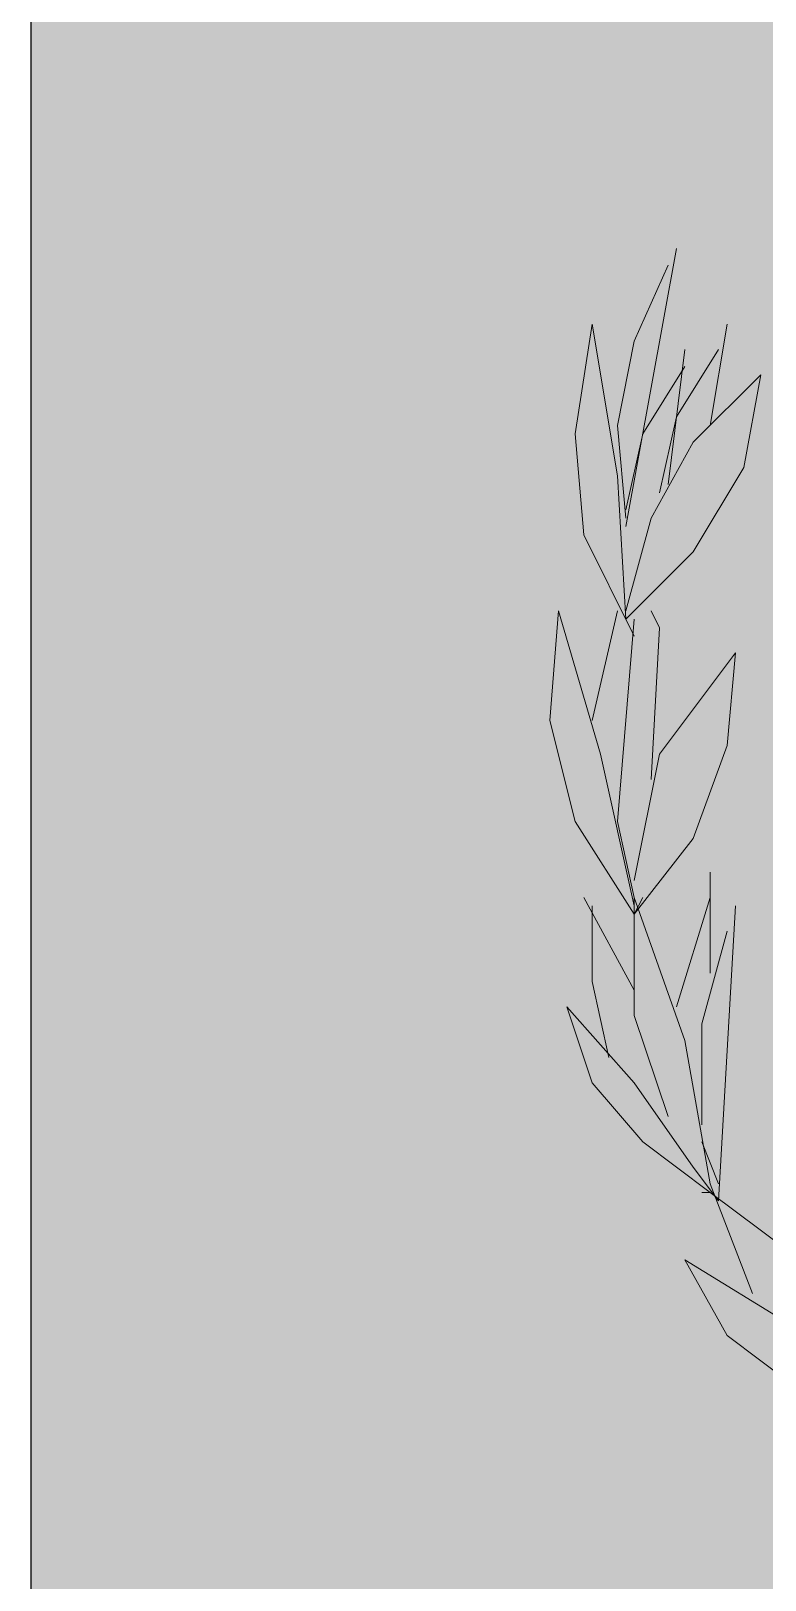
# Model space of a CAD drawing. Header units: inches. Extents: x 13.1 to 77.9, y 9.9 to 37.9.
# Drawn here: x 57.357 to 57.726, y 35.166 to 35.944 of the extents above; entities that cross this region are included whole.
import ezdxf

# ---------------------------------------------------------------- set-up
doc = ezdxf.new("R2010")
doc.units = ezdxf.units.IN
doc.header["$MEASUREMENT"] = 0
doc.layers.add('F_Layer01', color=7, linetype='Continuous')
doc.layers.add('F_NUEVA', color=43, linetype='Continuous', lineweight=25)

# ---------------------------------------------------------------- blocks, each defined once
blk = doc.blocks.new('block 274')
at = {"layer": 'F_Layer01', "color": 18, "lineweight": 9, "true_color": 0x000000}
for points in [[(1.17614, -1.22767), (1.20154, -1.08796)], [(1.17614, -1.22767), (1.20154, -1.08796)], [(1.1973, -1.09643), (1.18037, -1.13453), (1.1719, -1.17687), (1.17614, -1.22343)], [(1.1973, -1.09643), (1.18037, -1.13453), (1.1719, -1.17687), (1.17614, -1.22343)], [(1.1592, -1.12607), (1.15074, -1.1811), (1.15497, -1.2319), (1.18037, -1.2827)], [(1.1592, -1.12607), (1.15074, -1.1811), (1.15497, -1.2319), (1.18037, -1.2827)], [(1.17614, -1.27423), (1.1719, -1.20227), (1.1592, -1.12607)], [(1.17614, -1.27423), (1.1719, -1.20227), (1.1592, -1.12607)], [(1.21847, -1.17687), (1.22694, -1.12607)], [(1.21847, -1.17687), (1.22694, -1.12607)], [(1.2227, -1.13876), (1.20154, -1.17263), (1.19307, -1.21073)], [(1.2227, -1.13876), (1.20154, -1.17263), (1.19307, -1.21073)], [(1.1973, -1.2065), (1.20577, -1.13876)], [(1.1973, -1.2065), (1.20577, -1.13876)], [(1.20577, -1.14723), (1.1846, -1.1811), (1.17614, -1.2192)], [(1.20577, -1.14723), (1.1846, -1.1811), (1.17614, -1.2192)], [(1.24387, -1.15147), (1.21, -1.18533), (1.18884, -1.22343), (1.17614, -1.27)], [(1.24387, -1.15147), (1.21, -1.18533), (1.18884, -1.22343), (1.17614, -1.27)], [(1.17614, -1.27423), (1.21, -1.24037), (1.2354, -1.19803), (1.24387, -1.15147)], [(1.17614, -1.27423), (1.21, -1.24037), (1.2354, -1.19803), (1.24387, -1.15147)], [(1.14227, -1.27), (1.13804, -1.32503), (1.15074, -1.37583), (1.18037, -1.4224)], [(1.14227, -1.27), (1.13804, -1.32503), (1.15074, -1.37583), (1.18037, -1.4224)], [(1.18037, -1.41817), (1.16344, -1.34197), (1.14227, -1.27)], [(1.18037, -1.41817), (1.16344, -1.34197), (1.14227, -1.27)], [(1.1719, -1.27), (1.1592, -1.32503)], [(1.1719, -1.27), (1.1592, -1.32503)], [(1.1719, -1.37583), (1.18037, -1.27423)], [(1.1719, -1.37583), (1.18037, -1.27423)], [(1.18884, -1.35466), (1.19307, -1.27847)], [(1.18884, -1.35466), (1.19307, -1.27847)], [(1.23117, -1.29117), (1.19307, -1.34197), (1.18037, -1.40546)], [(1.23117, -1.29117), (1.19307, -1.34197), (1.18037, -1.40546)], [(1.18037, -1.4224), (1.21, -1.3843), (1.22694, -1.33773), (1.23117, -1.29117)], [(1.18037, -1.4224), (1.21, -1.3843), (1.22694, -1.33773), (1.23117, -1.29117)], [(1.21847, -1.45203), (1.21847, -1.40123)], [(1.21847, -1.45203), (1.21847, -1.40123)], [(1.18037, -1.4605), (1.15497, -1.41393)], [(1.18037, -1.4605), (1.15497, -1.41393)], [(1.21847, -1.55787), (1.20577, -1.4859), (1.18037, -1.41393)], [(1.18037, -1.4224), (1.1846, -1.41393)], [(1.18037, -1.41817), (1.18037, -1.41393), (1.18037, -1.4732), (1.1973, -1.524)], [(1.21847, -1.55787), (1.20577, -1.4859), (1.18037, -1.41393)], [(1.18037, -1.4224), (1.1846, -1.41393)], [(1.18037, -1.41817), (1.18037, -1.41393), (1.18037, -1.4732), (1.1973, -1.524)], [(1.21847, -1.41393), (1.20154, -1.46897)], [(1.21847, -1.41393), (1.20154, -1.46897)], [(1.1592, -1.41817), (1.1592, -1.45627), (1.16767, -1.49437)], [(1.1592, -1.41817), (1.1592, -1.45627), (1.16767, -1.49437)], [(1.2227, -1.56633), (1.23117, -1.41817)], [(1.2227, -1.56633), (1.23117, -1.41817)], [(1.22694, -1.43087), (1.21424, -1.47743), (1.21424, -1.52823)], [(1.22694, -1.43087), (1.21424, -1.47743), (1.21424, -1.52823)], [(1.21, -1.5494), (1.18037, -1.50707), (1.1465, -1.46897), (1.1592, -1.50707), (1.1846, -1.5367), (1.21847, -1.5621)], [(1.21, -1.5494), (1.18037, -1.50707), (1.1465, -1.46897), (1.1592, -1.50707), (1.1846, -1.5367), (1.21847, -1.5621)], [(1.21424, -1.5621), (1.21847, -1.5621)], [(1.26927, -1.6002), (1.21847, -1.5621)], [(1.26927, -1.6002), (1.21847, -1.5621)], [(1.30737, -1.6764), (1.2608, -1.62983), (1.20577, -1.59597), (1.22694, -1.63407), (1.2608, -1.65947), (1.30314, -1.6764)], [(1.30737, -1.6764), (1.2608, -1.62983), (1.20577, -1.59597), (1.22694, -1.63407), (1.2608, -1.65947), (1.30314, -1.6764)]]:
    blk.add_lwpolyline(points, dxfattribs=at)
for points in [[(1.18884, -1.27), (1.18884, -1.27), (1.19307, -1.27847), (1.19307, -1.27847), (1.19307, -1.27847), (1.18884, -1.27), (1.18884, -1.27)], [(1.1719, -1.37583), (1.1719, -1.37583), (1.18037, -1.41393), (1.18037, -1.41393), (1.18037, -1.41393), (1.1719, -1.37583), (1.1719, -1.37583)], [(1.21424, -1.52823), (1.21424, -1.52823), (1.21424, -1.524), (1.21424, -1.524), (1.21424, -1.524), (1.21424, -1.52823), (1.21424, -1.52823)], [(1.21424, -1.5367), (1.21424, -1.5367), (1.2227, -1.55787), (1.2227, -1.55787), (1.2227, -1.55787), (1.21424, -1.5367), (1.21424, -1.5367)], [(1.21, -1.5494), (1.21, -1.5494), (1.2227, -1.56633), (1.2227, -1.56633), (1.2227, -1.56633), (1.21, -1.5494), (1.21, -1.5494)], [(1.21847, -1.55787), (1.21847, -1.55787), (1.23964, -1.6129), (1.23964, -1.6129), (1.23964, -1.6129), (1.21847, -1.55787), (1.21847, -1.55787)]]:
    blk.add_open_spline(points, degree=3, knots=[0, 0, 0, 0, 1, 1, 1, 2, 2, 2, 2], dxfattribs=at)

msp = doc.modelspace()

# ---------------------------------------------------------------- hatches: boundary and pattern name
at = {"layer": 'F_Layer01', "true_color": 0xc5483d}
h = msp.add_hatch(color=15, dxfattribs=at)
h.dxf.hatch_style = 2
h.paths.add_polyline_path([(69.73271, 34.91218), (57.3571, 34.91218), (57.3571, 36.35152), (69.73271, 36.35152)])

# ---------------------------------------------------------------- linework, layer by layer
at = {"layer": 'F_Layer01', "lineweight": 0}
msp.add_lwpolyline([(69.73271, 34.91218), (57.3571, 34.91218), (57.3571, 36.35152), (69.73271, 36.35152), (69.73271, 34.91218)], close=True, dxfattribs=at)
at = {"layer": 'F_NUEVA', "color": 7}
msp.add_line((57.3571, 36.3515), (57.3571, 11.3515), dxfattribs=at)

# ---------------------------------------------------------------- block references
at = {"layer": 'F_Layer01'}
msp.add_blockref('block 274', (56.47956, 36.923), dxfattribs=at)

doc.saveas('drawing.dxf')
